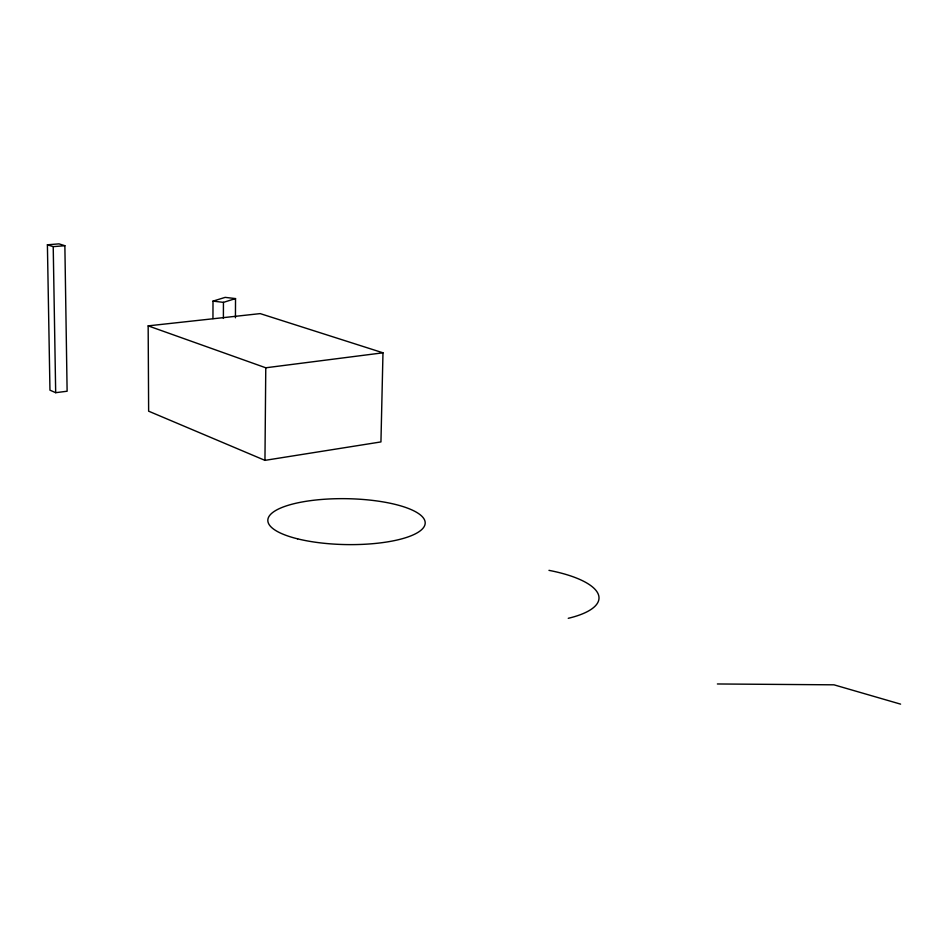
<?xml version="1.0" encoding="UTF-8"?>
<svg xmlns="http://www.w3.org/2000/svg" width="948" height="948" viewBox="0 0 948 948"><rect width="100%" height="100%" fill="white"/><g stroke="black" fill="none" stroke-linecap="round" stroke-linejoin="round"><path stroke-width="1.42" d="M212.956 318.611L213.004 301.12L225.162 297.376L235.531 298.584L235.436 317.793M223.384 318.421L223.444 302.365L235.531 298.584M264.954 460.361L265.772 367.788L148.161 325.863L148.635 411.183L264.954 460.361L380.942 441.922L382.98 352.81L260.19 313.61L148.161 325.863M55.683 392.685L67.118 391.228L64.867 245.71L59.013 243.861L47.4 244.797L49.96 390.161L55.683 392.685L53.218 246.646L47.4 244.797M265.772 367.788L382.98 352.81M53.218 246.646L64.867 245.71M717.387 683.97L833.979 684.823L900.6 704.139M213.004 301.12L223.444 302.365M548.963 570.352A87.512 28.322 2.5 0 1 568.255 618.309M297.613 538.843A78.708 22.953 1 0 0 424.372 526.187A78.708 22.953 1 0 0 317.556 499.833A78.708 22.953 1 0 0 297.613 538.843"/></g></svg>
